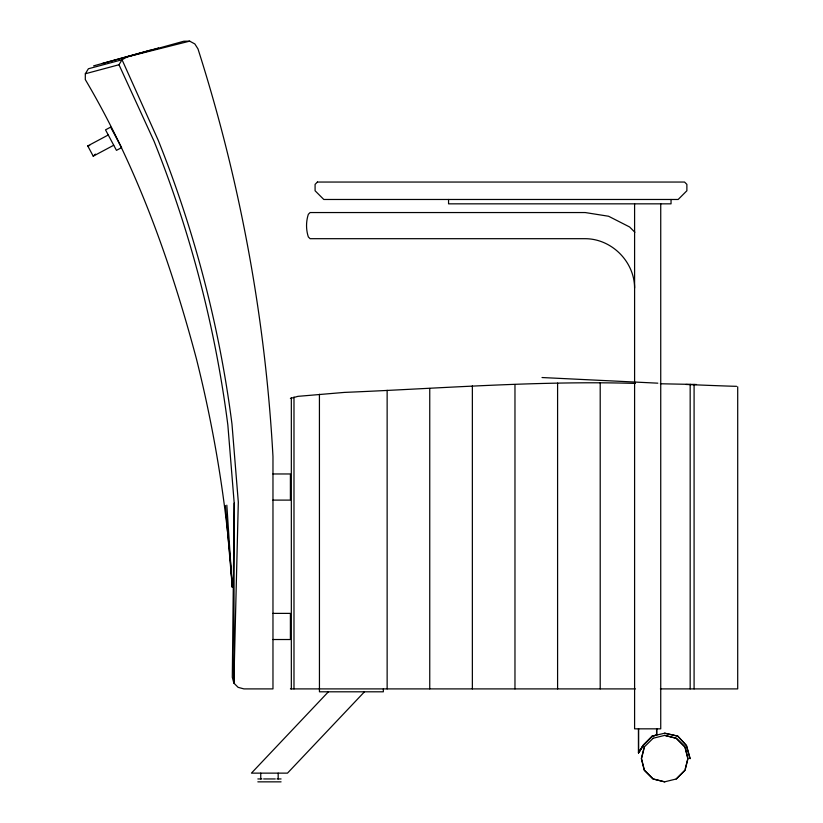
<?xml version="1.0" encoding="UTF-8"?>
<svg xmlns="http://www.w3.org/2000/svg" width="823" height="823" viewBox="0 0 823 823"><rect width="100%" height="100%" fill="white"/><g stroke="black" fill="none" stroke-linecap="round" stroke-linejoin="round"><path stroke-width="1.23" d="M234.205 503.182L232.302 677.288L233.866 683.09L238.31 502.081L231.973 424.02A1159.895 1159.895 0 0 0 158.201 140.229L122.041 59.75L118.985 64.739L154.096 141.33A1159.895 1159.895 0 0 1 227.858 425.121L234.205 503.182L233.866 683.09L238.114 687.349L243.927 688.902L272.969 688.902L272.969 456.528A1636.463 1636.463 0 0 0 197.983 48.896L194.845 43.938L189.681 41.15L183.817 41.232L127.287 56.859L122.041 59.75L88.39 68.762L85.335 73.761L85.294 79.564C136.628 166.267 170.587 261.765 196.409 358.807C215.163 433.731 227.446 510.147 232.302 587.241L226.829 505.168M644.419 746.996L641.508 758.611L644.419 770.235L653.133 778.949L664.747 781.85M685.199 769.073L687.812 758.611L684.901 746.996L676.187 738.282L664.572 735.371M638.432 728.839L638.432 752.778L643.514 744.815M638.607 728.839L638.607 752.778L643.689 744.815L652.402 736.101L656.764 735.073L656.764 728.839M638.432 752.808L643.565 744.846L652.228 736.101L656.589 735.073L656.589 728.839M638.607 752.808L643.74 744.846L652.402 736.101M328.387 691.804L251.427 773.136L287.494 773.136L364.466 691.804M653.133 738.282L644.244 746.996L641.333 758.611L644.244 770.235L652.958 778.949L664.572 781.85L676.362 778.949L685.075 770.235L687.987 758.611L685.075 746.996L676.362 738.282L664.747 735.371L652.958 738.282M676.187 778.949L684.901 770.235M108.255 134.982L87.752 145.928L93.225 156.175L95.427 154.117M290.396 398.445L297.936 396.347L344.528 392.396C441.406 388.394 538.273 380.535 635.294 383.405M93.225 156.175L113.728 145.239M93.616 65.871L150.146 50.254M102.073 63.608L158.602 47.991M85.335 73.761L118.985 64.739M127.287 56.859L189.681 41.15M652.228 736.101L664.747 733.2L677.823 736.101L686.536 745.545L690.168 758.611M87.752 145.928L89.707 145.476M272.969 473.966L290.396 473.966L290.396 500.106L272.969 500.106M272.969 613.382L290.396 613.382L290.396 639.522L272.969 639.522M290.396 688.902L635.366 688.902M660.355 688.902L737.706 688.902L737.706 386.82M257.846 778.949L261.909 778.949M263.648 778.949L275.273 778.949M277.012 778.949L281.075 778.949M257.846 781.85L281.075 781.85M660.355 383.765L696.495 384.495M664.572 733.2L677.648 736.101L686.361 745.545L689.993 758.611M634.883 232.24L629.605 226.973L608.557 216.243L585.215 212.55L310.096 212.55L308.337 214.299C305.95 221.572 305.95 229.668 308.337 236.931L310.096 238.691L585.215 238.691C611.674 238.763 634.523 261.611 634.595 288.071M225.358 505.559L232.302 587.241M694.087 384.382L694.087 688.902M690.168 384.269L690.168 688.902M671.043 199.475L671.043 203.837L448.556 203.837L448.556 199.475M660.735 203.837L660.735 728.839L634.595 728.839L634.595 203.837M600.204 382.644L600.204 688.902M557.593 383.106L557.593 688.902M514.972 384.495L514.972 688.902M472.361 385.894L472.361 688.902M429.75 388.446L429.75 688.902M387.139 390.308L387.139 688.902M383.343 688.902L383.343 691.804L319.447 691.804L319.427 394.258M293.986 397.046L293.986 688.902M291.332 397.746L291.332 688.902M278.174 773.136L278.174 778.949M260.747 773.136L260.747 778.949M542.018 377.531A871.413 1.307 2.7 0 1 657.834 383.179M736.575 386.306A871.413 1.492 2.6 0 1 685.878 384.454M317.411 182.048L315.086 184.373L315.086 190.761L323.799 199.475L678.162 199.475L686.876 190.761L686.876 184.373L684.551 182.048L317.411 182.048M110.642 127.123L105.519 129.859L116.465 150.362L121.588 147.626L110.642 127.123"/></g></svg>
